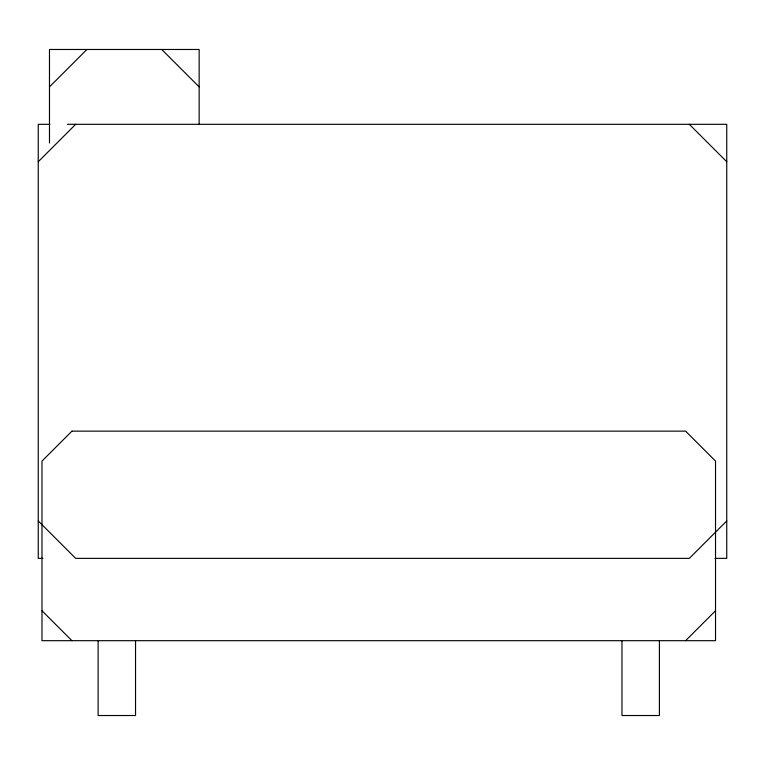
<?xml version="1.0" encoding="UTF-8"?>
<svg xmlns="http://www.w3.org/2000/svg" width="765" height="765" viewBox="0 0 765 765"><rect width="100%" height="100%" fill="white"/><g stroke="black" fill="none" stroke-linecap="round" stroke-linejoin="round"><path stroke-width="1.15" d="M49.476 86.894L86.894 49.476M38.25 161.731L75.668 124.312M726.75 520.946L689.332 558.364L75.668 558.364L38.25 520.946M685.593 640.688L715.524 610.757M49.945 124.312L38.25 124.312L38.25 558.364L42.926 558.364M67.483 124.312L726.75 124.312L726.75 558.364L715.055 558.364M689.332 124.312L726.75 161.731M161.731 49.476L199.149 86.894M41.989 610.757L71.929 640.688M659.401 640.688L659.401 715.524L621.974 715.524L621.974 640.688M199.149 123.901L199.149 49.476L49.476 49.476L49.476 142.998M135.539 640.688L135.539 715.524L98.121 715.524L98.121 640.688M71.929 431.144L41.989 461.075L41.989 640.688L715.524 640.688L715.524 461.075L685.593 431.144L71.929 431.144"/></g></svg>
